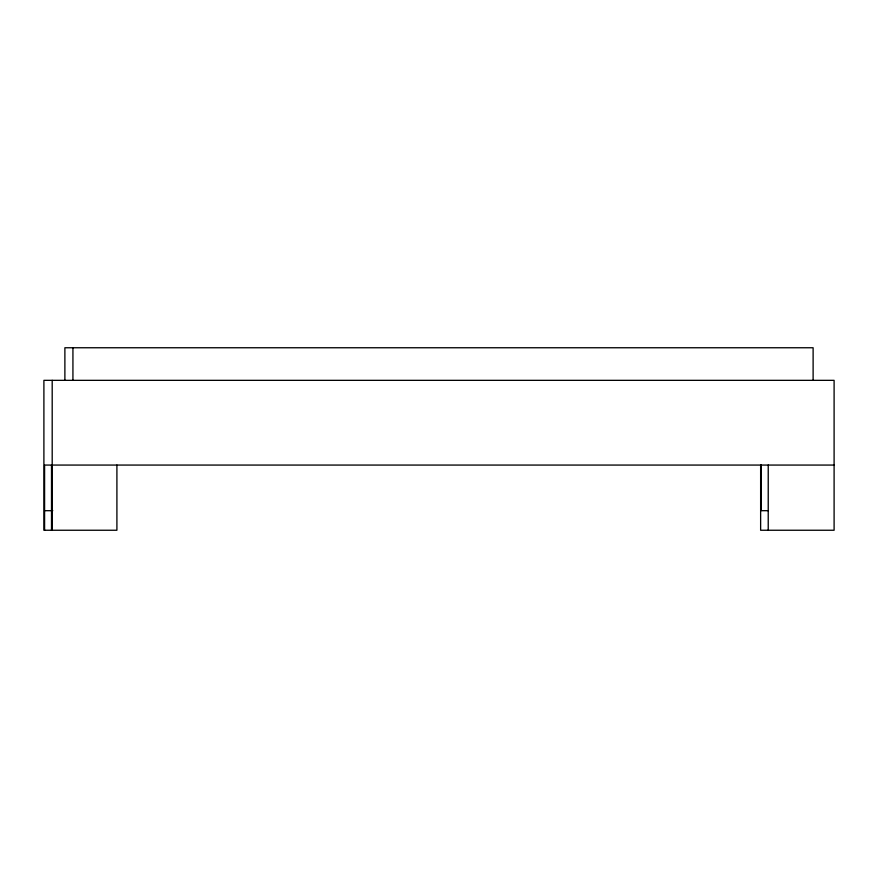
<?xml version="1.0" encoding="UTF-8"?>
<svg xmlns="http://www.w3.org/2000/svg" width="878" height="878" viewBox="0 0 878 878"><rect width="100%" height="100%" fill="white"/><g stroke="black" fill="none" stroke-linecap="round" stroke-linejoin="round"><path stroke-width="1.32" d="M834.1 465.066L44.591 465.066L44.591 530.246M44.591 510.689L52.779 510.689M768.228 510.689L761.325 510.689L761.325 465.066M813.116 380.339L813.116 347.754L64.884 347.754L64.884 380.339M768.228 465.066L768.228 530.246M760.633 465.066L760.633 530.246L834.1 530.246L834.1 380.339L43.9 380.339L43.9 530.246L116.906 530.246L116.906 465.066M72.929 347.754L72.929 380.339M52.197 380.339L52.197 530.246M51.506 465.066L51.506 530.246"/></g></svg>
